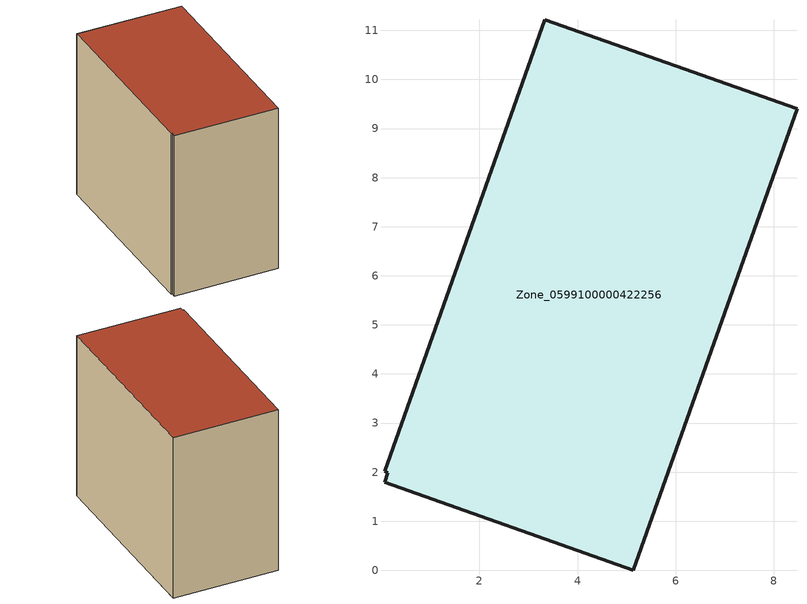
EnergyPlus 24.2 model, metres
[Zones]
Zone_0599100000422256
 floor ground (C_G): 0.07,1.8 0.14,1.99 0.07,2.02 3.33,11.22 8.47,9.4 5.14,0 z0.54
 wall outside (C_F): 5.14,0 8.47,9.4 3.33,11.22 0.07,2.02 0.14,1.99 0.07,1.8 5.14,0 z0.54:9.29
 roof outside (C_R): 0.14,1.99 0.07,1.8 5.14,0 8.47,9.4 3.33,11.22 0.07,2.02 z9.29
[BUILDING]
Pand.0599100000422256: North Axis=0; Terrain=City; Loads Convergence Tolerance Value=0.04; Temperature Convergence Tolerance Value=0.4; Solar Distribution=FullExterior; Maximum Number of Warmup Days=25; Minimum Number of Warmup Days=1
[Site:Location]
Rotterdam.The.Hague.AP_ZH_NLD Design_Conditions: Latitude=51.96; Longitude=4.45; Time Zone=1; Elevation=-4.5
[SITE:GROUNDTEMPERATURE:BUILDINGSURFACE]
18, 18, 18, 18, 18, 18, 18, 18, 18, 18, 18, 18
[MATERIAL] Thermal Absorptance=0.9; Solar Absorptance=0.7; Visible Absorptance=0.7
Name | Roughness | Thickness | Conductivity | Density | Specific Heat
G.TI.1992-2005 | MediumSmooth | 0.15 | 0.06 | 540 | 1210
F.TI.1992-2005 | Rough | 0.3 | 0.12 | 1920 | 840
R.TI.1992-2005 | MediumRough | 0.2 | 0.08 | 1500 | 1000
[CONSTRUCTION]
C_G: G.TI.1992-2005
C_F: F.TI.1992-2005
C_R: R.TI.1992-2005
[ZONE]
Zone_0599100000422256: Type=1; Multiplier=1; Ceiling Height=Autocalculate; Volume=Autocalculate; Floor Area=autocalculate; Part of Total Floor Area=Yes
[ZONEINFILTRATION:DESIGNFLOWRATE]
Infil_Zone_0599100000422256: Zone or ZoneList or Space or SpaceList=Zone_0599100000422256; Schedule=AlwaysOn; Design Flow Rate Calculation Method=Flow/Area; Flow Rate per Floor Area=0.0015; Constant Term Coefficient=1; Temperature Term Coefficient=0; Velocity Term Coefficient=0; Velocity Squared Term Coefficient=0
[HVACTEMPLATE:ZONE:IDEALLOADSAIRSYSTEM]
Zone_0599100000422256: Maximum Heating Supply Air Temperature=50; Minimum Cooling Supply Air Temperature=13; Maximum Heating Supply Air Humidity Ratio=0.0156; Minimum Cooling Supply Air Humidity Ratio=0.0077; Heating Limit=NoLimit; Cooling Limit=NoLimit; Dehumidification Control Type=ConstantSensibleHeatRatio; Cooling Sensible Heat Ratio=0.7; Dehumidification Setpoint=60; Humidification Control Type=None; Humidification Setpoint=30; Outdoor Air Method=None; Outdoor Air Flow Rate per Person=0.00944; Outdoor Air Flow Rate per Zone Floor Area=0; Outdoor Air Flow Rate per Zone=0; Demand Controlled Ventilation Type=None; Outdoor Air Economizer Type=NoEconomizer; Heat Recovery Type=None; Sensible Heat Recovery Effectiveness=0.7; Latent Heat Recovery Effectiveness=0.65
[ZONECONTROL:THERMOSTAT]
ThermostatControl_Zone_0599100000422256: Zone or ZoneList=Zone_0599100000422256; Control Type Schedule=DualSetpointControlType; Control 1=Thermostat_Zone_0599100000422256; Temperature Difference Between Cutout And Setpoint=0
[THERMOSTATSETPOINT:DUALSETPOINT]
Thermostat_Zone_0599100000422256: Heating Setpoint Temperature Schedule=HeatingSetpoint_Zone_0599100000422256; Cooling Setpoint Temperature Schedule=CoolingSetpoint_Zone_0599100000422256
[SCHEDULE:COMPACT]
HeatingSetpoint_Zone_0599100000422256: Through: 12/31, For: AllDays, Until: 24:00, 21
CoolingSetpoint_Zone_0599100000422256: Through: 12/31, For: AllDays, Until: 24:00, 24
DualSetpointControlType: Through: 12/31, For: AllDays, Until: 24:00, 4
AlwaysOn: Through: 12/31, For: AllDays, Until: 24:00, 1
